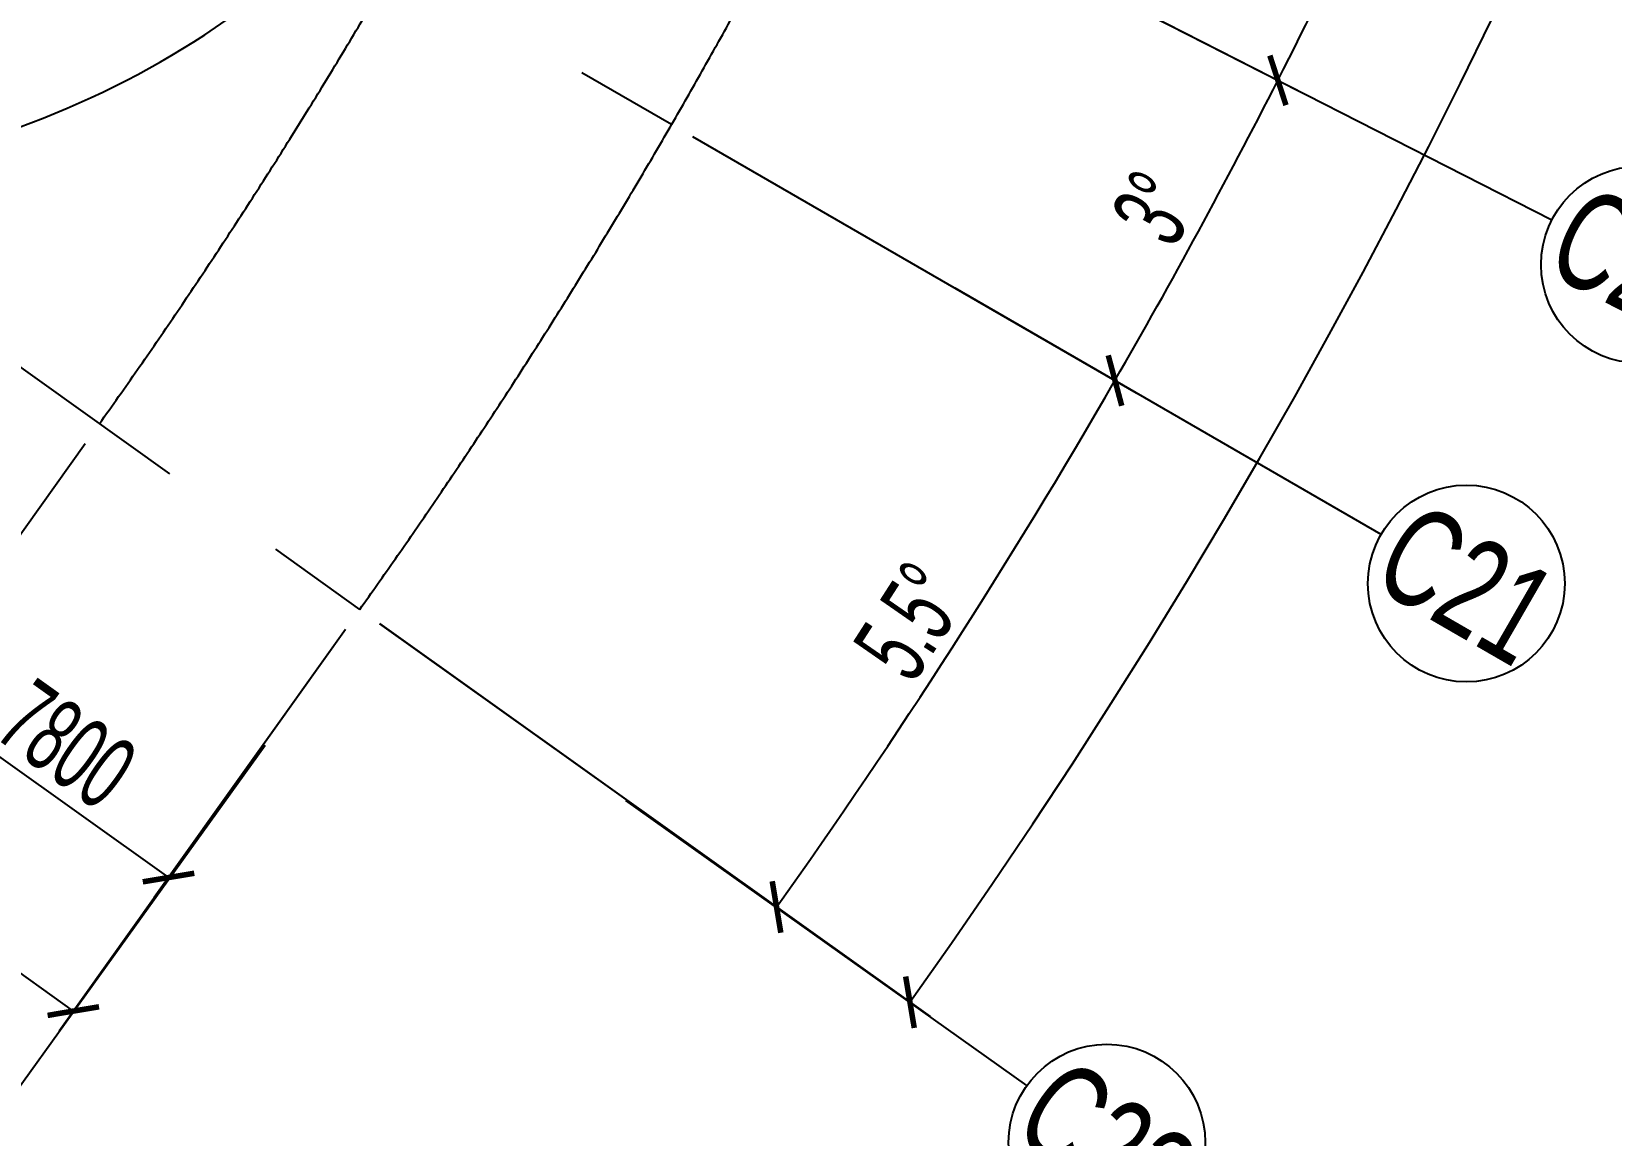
# Model space of a CAD drawing. Extents: x 1962160 to 37842216, y -162679 to 2997677.
# Drawn here: x 37725001 to 37763550, y 2658923 to 2685841 of the extents above; entities that cross this region are included whole.
import ezdxf
from ezdxf.enums import TextEntityAlignment as Align

# ---------------------------------------------------------------- set-up
doc = ezdxf.new("R2010")
doc.units = 0
doc.header["$LTSCALE"] = 1000
doc.linetypes.add('CENTER', pattern=[2, 1.25, -0.25, 0.25, -0.25])
doc.linetypes.add('CENTER2', pattern=[28.575, 19.05, -3.175, 3.175, -3.175])
doc.layers.get('0').update_dxf_attribs({"color": 8})
doc.layers.get('Defpoints').update_dxf_attribs({"color": 8})
for name, color, linetype in [('#标注', 8, 'Continuous'), ('#轴线', 8, 'CENTER2'), ('A-FLOR', 8, 'Continuous'), ('A-GRID', 8, 'CENTER'), ('DIM', 8, 'Continuous'), ('G-ACCS', 8, 'Continuous')]:
    doc.layers.add(name, color=color, linetype=linetype)
doc.styles.add('#文字', font='jrs.shx', dxfattribs={"width": 0.7, "bigfont": 'hztxt.shx'})
doc.styles.add('JHZX', font='jrs.shx', dxfattribs={"width": 0.6, "bigfont": 'jhz.shx'})
doc.dimstyles.new('JZBZ-600', dxfattribs={"dimscale": 600, "dimtxt": 3, "dimasz": 1.5, "dimexe": 1, "dimexo": 1, "dimgap": 0.5, "dimtad": 1, "dimdec": 0, "dimdsep": 46, "dimtxsty": 'JHZX', "dimblk1": 'ARCHTICK', "dimblk2": 'ARCHTICK', "dimsah": 1, "dimcen": 0, "dimclrd": 1, "dimclre": 1, "dimclrt": 2, "dimadec": 1, "dimazin": 2, "dimtfac": 1, "dimtdec": 0, "dimtix": 1, "dimtmove": 0, "dimatfit": 3, "dimfxl": 1, "dimtolj": 1, "dimlwd": -1, "dimlwe": -1, "dimarcsym": 1})

# ---------------------------------------------------------------- blocks, each defined once
blk = doc.blocks.new('总体道路0521')
at = {"layer": 'G-ACCS'}
blk.add_arc((35648076.071, 2918604.496), 22, 234.4998, 340.1407, dxfattribs=at)
blk = doc.blocks.new('A$C06ac024f')
at = {"xscale": 1000, "yscale": 1000, "zscale": 1000}
blk.add_blockref('总体道路0521', (-35647972511, -2918657177), dxfattribs=at)
blk = doc.blocks.new('_ARCHTICK')
at = {"const_width": 0.15}
blk.add_lwpolyline([(-0.5, -0.5), (0.5, 0.5)], dxfattribs=at)
blk = doc.blocks.new('*D157')
at = {"layer": '#标注', "color": 1, "transparency": 16777216}
for p, q in [((36893249, 2837567), (36888586, 2831029)), ((36899599, 2833038), (36894936, 2826499)), ((36888934, 2831517), (36895284, 2826988))]:
    blk.add_line(p, q, dxfattribs=at)
at = {"layer": 'Defpoints', "color": 0, "transparency": 16777216}
for p in [(36893598, 2838056), (36899948, 2833526), (36895284, 2826988)]:
    blk.add_point(p, dxfattribs=at)
at = {"layer": '#标注', "color": 1, "transparency": 16777216, "xscale": 900, "yscale": 900, "zscale": 900}
for p, rotation in [((36888934, 2831517), 144.4999999999953), ((36895284, 2826988), 324.4999999999953)]:
    blk.add_blockref('_ARCHTICK', p, dxfattribs=dict(at, rotation=rotation))
at = {"layer": '#标注', "color": 2, "transparency": 16777216, "insert": (36892806, 2830229), "char_height": 1800, "attachment_point": 5, "rotation": 324.5, "style": 'JHZX'}
blk.add_mtext('\\A1;7800', dxfattribs=at)
blk = doc.blocks.new('*D158')
at = {"layer": '#标注', "color": 1, "transparency": 16777216}
for p, q in [((36886411, 2842445), (36881747, 2835907)), ((36893249, 2837567), (36888586, 2831029)), ((36882095, 2836395), (36888934, 2831517))]:
    blk.add_line(p, q, dxfattribs=at)
at = {"layer": 'Defpoints', "color": 0, "transparency": 16777216}
for p in [(36886759, 2842934), (36893598, 2838056), (36888934, 2831517)]:
    blk.add_point(p, dxfattribs=at)
at = {"layer": '#标注', "color": 1, "transparency": 16777216, "xscale": 900, "yscale": 900, "zscale": 900}
for p, rotation in [((36882095, 2836395), 144.4999999999997), ((36888934, 2831517), 324.4999999999997)]:
    blk.add_blockref('_ARCHTICK', p, dxfattribs=dict(at, rotation=rotation))
at = {"layer": '#标注', "color": 2, "transparency": 16777216, "insert": (36886211, 2834933), "char_height": 1800, "attachment_point": 5, "rotation": 324.5, "style": 'JHZX'}
blk.add_mtext('\\A1;8400', dxfattribs=at)
blk = doc.blocks.new('*D230')
at = {"layer": '#标注', "color": 1, "transparency": 16777216}
for p, q in [((36834959, 2879145), (36827972, 2869351)), ((36828320, 2869839), (36892961, 2823731)), ((36899599, 2833038), (36892613, 2823243))]:
    blk.add_line(p, q, dxfattribs=at)
at = {"layer": 'Defpoints', "color": 0, "transparency": 16777216}
for p in [(36835307, 2879634), (36899948, 2833526), (36892961, 2823731)]:
    blk.add_point(p, dxfattribs=at)
at = {"layer": '#标注', "color": 1, "transparency": 16777216, "xscale": 900, "yscale": 900, "zscale": 900}
for p, rotation in [((36828320, 2869839), 144.5), ((36892961, 2823731), 324.4999999999999)]:
    blk.add_blockref('_ARCHTICK', p, dxfattribs=dict(at, rotation=rotation))
at = {"layer": '#标注', "color": 2, "transparency": 16777216, "insert": (36861338, 2847762), "char_height": 1800, "attachment_point": 5, "rotation": 324.5, "style": 'JHZX'}
blk.add_mtext('\\A1;79400', dxfattribs=at)
blk = doc.blocks.new('*D231')
at = {"layer": '#标注', "color": 1, "transparency": 16777216}
for p, q in [((36908073, 2845059), (36918898, 2838808)), ((36900432, 2833181), (36910608, 2825921))]:
    blk.add_line(p, q, dxfattribs=at)
blk.add_arc((36780603, 2918661), 159093, 324.49751, 329.99723, dxfattribs=at)
at = {"layer": 'Defpoints', "color": 0, "transparency": 16777216}
for p in [(36780603, 2918661), (36907554, 2845359), (36899944, 2833529), (36913009, 2830460)]:
    blk.add_point(p, dxfattribs=at)
at = {"layer": '#标注', "color": 1, "transparency": 16777216, "xscale": 900, "yscale": 900, "zscale": 900}
for p, rotation in [((36918379, 2839108), 59.99723018262024), ((36910120, 2826270), 234.4975139136934)]:
    blk.add_blockref('_ARCHTICK', p, dxfattribs=dict(at, rotation=rotation))
at = {"layer": '#标注', "color": 2, "transparency": 16777216, "insert": (36913394, 2833239), "char_height": 1800, "attachment_point": 5, "rotation": 57.2474, "style": 'JHZX'}
blk.add_mtext('\\A1;5.5°', dxfattribs=at)
blk = doc.blocks.new('*D232')
at = {"layer": '#标注', "color": 1, "transparency": 16777216}
for p, q in [((36911751, 2851832), (36922888, 2846156)), ((36908073, 2845059), (36918898, 2838808))]:
    blk.add_line(p, q, dxfattribs=at)
blk.add_arc((36780603, 2918661), 159093, 329.99723, 332.99763, dxfattribs=at)
at = {"layer": 'Defpoints', "color": 0, "transparency": 16777216}
for p in [(36780603, 2918661), (36911216, 2852104), (36907554, 2845359), (36919746, 2841525)]:
    blk.add_point(p, dxfattribs=at)
at = {"layer": '#标注', "color": 1, "transparency": 16777216, "xscale": 900, "yscale": 900, "zscale": 900}
for p, rotation in [((36922354, 2846429), 62.99762942727702), ((36918379, 2839108), 239.9972301825785)]:
    blk.add_blockref('_ARCHTICK', p, dxfattribs=dict(at, rotation=rotation))
at = {"layer": '#标注', "color": 2, "transparency": 16777216, "insert": (36919360, 2843315), "char_height": 1800, "attachment_point": 5, "rotation": 61.4974, "style": 'JHZX'}
blk.add_mtext('\\A1;3°', dxfattribs=at)
blk = doc.blocks.new('*D233')
at = {"layer": '#标注', "color": 1, "transparency": 16777216}
for p, q in [((36915586, 2859963), (36927049, 2854978)), ((36911751, 2851832), (36922888, 2846156))]:
    blk.add_line(p, q, dxfattribs=at)
blk.add_arc((36780603, 2918661), 159093, 332.99763, 336.49769, dxfattribs=at)
at = {"layer": 'Defpoints', "color": 0, "transparency": 16777216}
for p in [(36780603, 2918661), (36915036, 2860202), (36911216, 2852104), (36923795, 2849330)]:
    blk.add_point(p, dxfattribs=at)
at = {"layer": '#标注', "color": 1, "transparency": 16777216, "xscale": 900, "yscale": 900, "zscale": 900}
for p, rotation in [((36926499, 2855217), 66.49769231380154), ((36922354, 2846429), 242.9976294272906)]:
    blk.add_blockref('_ARCHTICK', p, dxfattribs=dict(at, rotation=rotation))
at = {"layer": '#标注', "color": 2, "transparency": 16777216, "insert": (36923408, 2851303), "char_height": 1800, "attachment_point": 5, "rotation": 64.7477, "style": 'JHZX'}
blk.add_mtext('\\A1;3.5°', dxfattribs=at)
blk = doc.blocks.new('*D64')
at = {"layer": '#标注', "color": 1, "transparency": 16777216}
for p, q in [((36891696, 3015232), (36904144, 3026054)), ((36900436, 2833178), (36913865, 2823598))]:
    blk.add_line(p, q, dxfattribs=at)
blk.add_arc((36780603, 2918661), 163093, 324.49751, 41, dxfattribs=at)
at = {"layer": 'Defpoints', "color": 0, "transparency": 16777216}
for p in [(36891243, 3014839), (36780603, 2918661), (36941218, 2890336), (36899948, 2833526)]:
    blk.add_point(p, dxfattribs=at)
at = {"layer": '#标注', "color": 1, "transparency": 16777216, "xscale": 900, "yscale": 900, "zscale": 900}
for p, rotation in [((36903692, 3025660), 130.9999999999887), ((36913376, 2823947), 234.4975139136729)]:
    blk.add_blockref('_ARCHTICK', p, dxfattribs=dict(at, rotation=rotation))
at = {"layer": '#标注', "color": 2, "transparency": 16777216, "insert": (36944708, 2926540), "char_height": 1800, "attachment_point": 5, "rotation": 272.7488, "style": 'JHZX'}
blk.add_mtext('\\A1;76.5°', dxfattribs=at)
blk = doc.blocks.new('*U247')
blk.add_line((0, -20), (0, 0))
blk.add_circle((0, -24), 4)
at = {"style": 'JHZX', "width": 0.75}
blk.add_attdef('AXES', text='', height=4, dxfattribs=at).set_placement((0, -24), align=Align.MIDDLE_CENTER)
blk = doc.blocks.new('*U246')
blk.add_line((20, 0), (0, 0))
blk.add_circle((24, 0), 4)
at = {"style": 'JHZX', "width": 0.75}
blk.add_attdef('AXES', text='', height=4, dxfattribs=at).set_placement((24, 0), align=Align.MIDDLE_CENTER)
blk = doc.blocks.new('DOTE-11')
at = {"layer": '#轴线'}
for p, q in [((36836630, 2886307), (36907558, 2845357)), ((36833272, 2881086), (36899948, 2833526))]:
    blk.add_line(p, q, dxfattribs=at)
for radius, end in [(146600, 183.99981), (138800, 210.18842), (130400, 210.32938), (127950, 210.37401)]:
    blk.add_arc((36780599, 2918657), radius, 324.5, end, dxfattribs=at)
blk = doc.blocks.new('ZW-5001')
at = {"layer": '#标注'}
ref = blk.add_blockref('*U246', (36918345.6, 2848471.4), dxfattribs=dict(at, xscale=600.0000000000005, yscale=600.0000000000005, rotation=332.9982410434699))
ref.add_attrib('AXES', 'C20', dxfattribs={"layer": '0', "height": 2400, "rotation": 332.99824, "style": '#文字', "width": 0.7}).set_placement((36931175.9, 2841933.5), align=Align.MIDDLE_CENTER)
ref = blk.add_blockref('*U246', (36914481.5, 2841358.2), dxfattribs=dict(at, xscale=600.0000000000005, yscale=600.0000000000005, rotation=329.9974898472932))
ref.add_attrib('AXES', 'C21', dxfattribs={"layer": '0', "height": 2400, "rotation": 329.99749, "style": '#文字', "width": 0.7}).set_placement((36926952, 2834157.7), align=Align.MIDDLE_CENTER)
ref = blk.add_blockref('*U247', (36891294.6, 2834746.5), dxfattribs=dict(at, xscale=600.0000000000001, yscale=600.0000000000001, rotation=324.2456737399116))
ref.add_attrib('AXES', 'AB', dxfattribs={"layer": '0', "height": 2400, "rotation": 324.24567, "style": '#文字', "width": 0.7}).set_placement((36882880.5, 2823060.5), align=Align.MIDDLE_CENTER)
ref = blk.add_blockref('*U247', (36897644.7, 2830217), dxfattribs=dict(at, xscale=600.0000000000001, yscale=600.0000000000001, rotation=324.2456737399116))
ref.add_attrib('AXES', 'AA', dxfattribs={"layer": '0', "height": 2400, "rotation": 324.24567, "style": '#文字', "width": 0.7}).set_placement((36889230.6, 2818531), align=Align.MIDDLE_CENTER)
ref = blk.add_blockref('*U246', (36906445.2, 2828867.3), dxfattribs=dict(at, xscale=600.0000000000005, yscale=600.0000000000005, rotation=324.5904797125153))
ref.add_attrib('AXES', 'C22', dxfattribs={"layer": '0', "height": 2400, "rotation": 324.59048, "style": '#文字', "width": 0.7}).set_placement((36918181.6, 2820523.7), align=Align.MIDDLE_CENTER)
for base, p1, p2, picture, middle in [((36941218.3, 2890335.9), (36899947.9, 2833526.1), (36891242.7, 3014838.7), '*D64', (36944707.9, 2926540.4)), ((36913009.3, 2830460.4), (36899943.8, 2833529), (36907553.6, 2845358.6), '*D231', (36913394.1, 2833239)), ((36919746.2, 2841525), (36907553.6, 2845358.6), (36911216.4, 2852104), '*D232', (36919359.5, 2843315)), ((36923795.1, 2849329.9), (36911216.4, 2852104), (36915036.1, 2860202), '*D233', (36923408.3, 2851303.2))]:
    dim = blk.add_angular_dim_3p(base=base, center=(36780603.5, 2918661.5), p1=p1, p2=p2, dimstyle='JZBZ-600', dxfattribs=at)
    dim.commit()
    dim.dimension.update_dxf_attribs({"geometry": picture, "text_midpoint": middle})
for p1, p2, distance, picture, middle in [((36835307.1, 2879633.9), (36899947.9, 2833526.1), -12031.3, '*D230', (36861337.7, 2847762.1)), ((36886759.2, 2842933.5), (36893597.8, 2838055.6), -8031.3, '*D158', (36886211.5, 2834933.1)), ((36893597.8, 2838055.6), (36899947.9, 2833526.1), -8031.3, '*D157', (36892805.8, 2830229.4))]:
    dim = blk.add_aligned_dim(p1=p1, p2=p2, distance=distance, dimstyle='JZBZ-600', dxfattribs=at)
    dim.commit()
    dim.dimension.update_dxf_attribs({"geometry": picture, "text_midpoint": middle})
blk = doc.blocks.new('FDGFH')
at = {"layer": 'A-FLOR'}
blk.add_blockref('ZW-5001', (-36780599, -2918657), dxfattribs=at)
at = {"layer": 'A-GRID'}
blk.add_blockref('DOTE-11', (-36780599, -2918657), dxfattribs=at)

msp = doc.modelspace()

# ---------------------------------------------------------------- linework, layer by layer
at = {"layer": '#标注', "ltscale": 10}
msp.add_arc((37710410.8, 2709435.1), 26166.2, 225.7673, 334.50932, dxfattribs=at)

# ---------------------------------------------------------------- block references
at = {"layer": 'DIM', "ltscale": 10}
msp.add_blockref('A$C06ac024f', (37613657.1, 2756879.8), dxfattribs=at)
at = {"layer": 'DIM'}
msp.add_blockref('FDGFH', (37613657.1, 2756879.8), dxfattribs=at)

doc.saveas('drawing.dxf')
